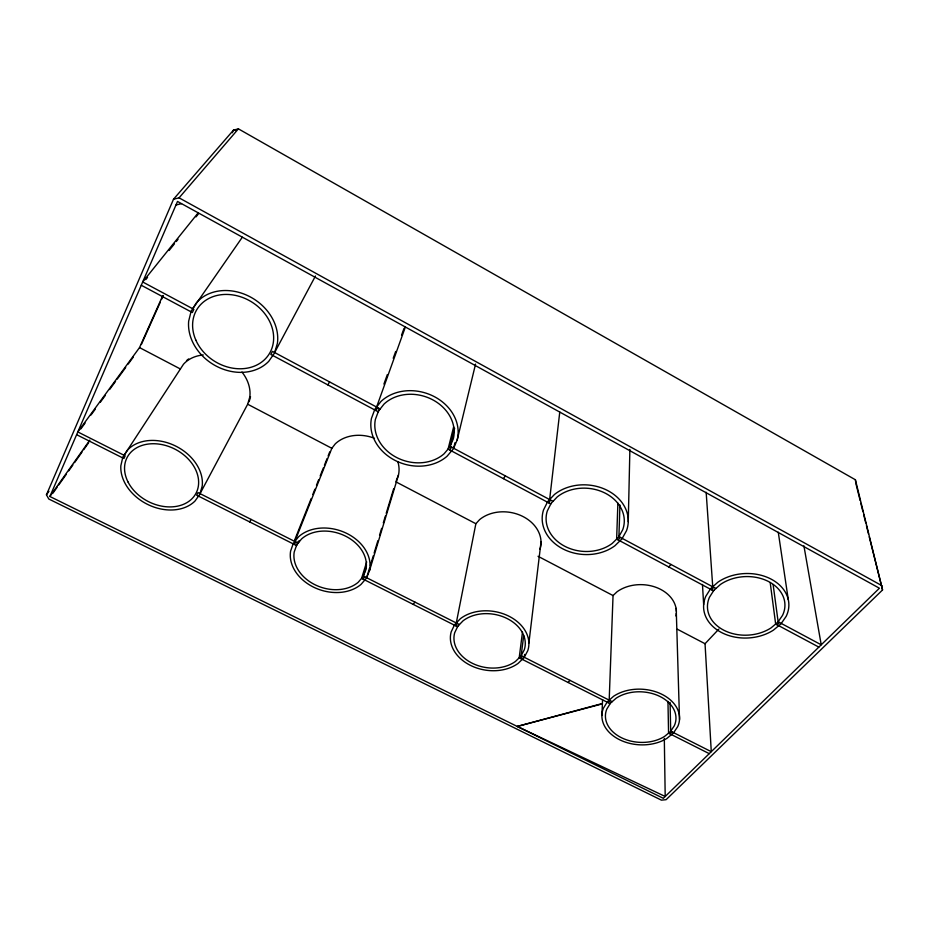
<?xml version="1.0" encoding="UTF-8"?>
<svg xmlns="http://www.w3.org/2000/svg" width="929" height="929" viewBox="0 0 929 929"><rect width="100%" height="100%" fill="white"/><g stroke="black" fill="none" stroke-linecap="round" stroke-linejoin="round"><path stroke-width="1.39" d="M628.259 521.75L629.885 449.392M619.945 504.993L618.911 536.625L715.922 588.498M617.89 503.123L616.635 539.11L713.53 590.856M609.192 700.152L613.047 595.559L617.1 591.727A34.988 26.732 2.4 0 1 657.465 587.906A34.988 26.732 2.4 0 1 675.987 616.008M601.899 715.481L602.573 699.642M549.631 499.57L559.769 412.011M528.891 643.065L541.026 541.99M524.258 657.279L524.606 654.411M523.677 635.68L521.146 655.711L612.188 701.662M522.493 632.057L519.195 657.825L610.132 703.671M456.278 622.964L475.869 523.724L479.631 519.59A35.499 28.311 9.3 0 1 522.458 516.269A35.499 28.311 9.3 0 1 539.946 549.318M457.207 439.881A44.244 37.09 17 0 0 433.576 396.253A44.244 37.09 17 0 0 380.948 401.491L374.817 409.329L371.437 418.445A44.244 37.09 17 0 0 395.533 460.645A44.244 37.09 17 0 0 447.046 456.255L453.422 448.777L457.207 439.881L475.555 364.098M453.642 448.254L455.001 442.692M454.618 428.339L450.124 446.373L552.999 501.381M453.642 426.852L448.068 449.102L550.804 503.959M200.06 493.647L247.671 404.22L249.808 396.973A38.159 30.576 29.3 0 0 241.958 372.041M369.51 570.627A40.725 31.226 18.2 0 0 346.157 533.118A40.725 31.226 18.2 0 0 298.557 536.799L293.297 543.395L290.603 551.106A40.725 31.226 18.2 0 0 314.269 587.488A40.725 31.226 18.2 0 0 360.963 584.457L366.444 578.152L369.51 570.627L398.483 475.033A36.475 29.658 19.1 0 0 397.902 461.864M366.63 577.722L369.545 568.118M370.381 565.378L373.295 555.786M374.132 553.045L377.871 540.713M379.543 535.232L381.622 528.38M383.294 522.899L385.372 516.048M386.209 513.307L393.699 488.642M366.293 566.481L363.344 576.061L459.437 624.567M366.676 561.917L361.59 578.361L457.567 626.75M379.183 409.074L378.219 411.791L270.827 354.448L272.452 351.371L380.17 408.969M383.921 384.072L387.347 374.573M393.222 358.28L395.673 351.487M401.549 335.195L403.999 328.401M376.593 407.053L405.323 327.124M299.208 540.492L298.163 543.163L198.028 492.614L196.669 495.203L296.502 545.544L298.07 541.537M294.83 541.479L331.839 448.301L335.276 443.853A36.475 29.658 19.1 0 1 374.445 438.267M294.737 539.842L311.18 498.536M312.771 494.53L314.885 489.2M316.475 485.205L318.601 479.875M320.191 475.869L323.373 467.879M324.43 465.208L327.089 458.543M328.146 455.884L329.737 451.889M396.23 480.665L398.483 475.033M46.45 494.797L173.514 199.224L233.469 130.141L238.405 128.852L855.388 479.759L882.55 589.95L666.105 799.683L661.425 800.148L48.796 499.012L46.45 494.797L48.958 491.29M49.887 496.492L177.52 201.442L879.415 588.22L663.318 798.313L49.887 496.492L89.834 440.125M232.296 132.777L233.469 130.141L235.745 130.501M76.631 434.679L123.905 458.52L125.16 455.837L77.815 431.939L139.524 347.585L162.61 295.979M141.347 344.508L160.322 302.122M161.507 299.475L163.283 295.503M274.636 352.532L315.465 275.971M249.657 521.924L251.097 519.404M327.867 384.908L329.574 381.912M294.319 544.44L295.828 541.979M375.885 410.548L377.662 407.622M124.103 455.303L183.512 364.203A38.159 30.576 29.3 0 1 203.277 354.959M363.111 579.127L364.714 576.746M449.706 449.973L451.587 447.151M192.709 308.73L242.318 237.22M52.953 493.148L57.11 487.272M58.771 484.926L66.249 474.359M68.734 470.84L72.892 464.976M74.552 462.63L82.031 452.063M83.691 449.717L88.673 442.668M413.231 604.396L414.891 602.085M503.39 478.644L505.353 475.903M80.858 428.896L85.085 423.101M91.007 414.996L95.234 409.213M100.309 402.257L105.383 395.313M109.61 389.53L115.533 381.424M117.228 379.102L125.682 367.524M128.214 364.052L133.288 357.108M455.512 625.705L457.219 623.44M548.609 502.786L550.63 500.116M145.748 279.652L147.548 277.411M169.09 250.516L174.478 243.793M176.266 241.54L178.066 239.299M196.019 216.887L198.701 213.531M198.26 212.741L142.683 281.975L193.847 309.334L192.349 312.527L141.266 285.249M520.635 658.545L522.435 656.362M618.168 539.935L620.293 537.357M173.514 199.224L179.076 197.842L238.405 128.852M568.118 682.49L569.976 680.353M668.787 566.969L670.982 564.46M608.181 702.684L610.086 700.605M711.451 589.752L713.693 587.302M670.076 702.37L670.692 731.193L711.277 751.677L705.041 643.727L718.86 629.107M669.937 733.829L671.922 731.808M777.108 624.822L779.431 622.453M664.316 738.439L665.199 796.478L517.232 726.443L602.201 703.543M517.232 726.443L602.236 703.903M175.976 205.019L181.527 203.648M709.257 753.651L668.566 733.132L667.963 701.418M139.524 347.585L180.423 369.01M247.671 404.22L331.839 448.301M395.789 481.791L475.869 523.724M538.03 556.274L613.047 595.559M677.369 629.247L705.041 643.727M818.844 647.107L775.657 624.044L770.187 582.541M179.076 197.842L881.993 585.711M855.934 483.73L860.138 500.499M860.835 503.297L862.936 511.682M863.633 514.48L865.735 522.864M866.443 525.663L868.545 534.047M869.242 536.834L882.55 589.95M803.91 545.811L821.224 644.796L778.13 621.756L773.125 584.585M778.27 532.212L788.28 599.623M855.388 479.759L855.748 482.406M706.156 492.242L712.74 586.791M702.463 584.457L703.659 604.686M676.347 613.233L679.517 719.522M186.497 360.661A38.066 30.529 29.4 0 1 188.668 358.919M250.505 396.625A38.066 30.529 29.4 0 1 248.984 401.769M676.266 608.39A34.919 26.697 2.4 0 1 676.289 611.201M122.767 457.393L120.84 465.754A42.746 32.364 27.2 0 0 148.385 504.784A42.746 32.364 27.2 0 0 195.055 500.986L199.921 494.123L202.232 485.948A42.746 32.364 27.2 0 0 174.907 445.688A42.746 32.364 27.2 0 0 127.378 450.217L122.767 457.393M191.142 311.227L188.668 321.155A46.717 38.507 31.6 0 0 217.27 366.653A46.717 38.507 31.6 0 0 268.783 361.288L274.461 353.101L277.388 343.416A46.717 38.507 31.6 0 0 249.123 296.316A46.717 38.507 31.6 0 0 196.53 302.633L191.142 311.227M296.688 544.998L294.214 552A36.997 28.358 18.2 0 0 315.709 585.096A36.997 28.358 18.2 0 0 358.164 582.32L363.134 576.584L365.898 569.732A36.997 28.358 18.2 0 0 344.682 535.708A36.997 28.358 18.2 0 0 301.472 539.029L296.688 544.998M378.451 411.164L375.374 419.432A40.191 33.688 17 0 0 397.24 457.823A40.191 33.688 17 0 0 444.074 453.793L449.868 446.988L453.294 438.906A40.191 33.688 17 0 0 431.799 399.331A40.191 33.688 17 0 0 384.037 404.057L378.451 411.164M454.583 624.729L451.192 631.848A39.517 29.647 9.7 0 0 471.363 665.826A39.517 29.647 9.7 0 0 518.022 663.469L524.037 657.686L527.753 650.73A39.517 29.647 9.7 0 0 508.012 615.753A39.517 29.647 9.7 0 0 460.412 618.679L454.583 624.729M457.8 626.251L454.699 632.719A35.894 26.929 9.7 0 0 473.012 663.62A35.894 26.929 9.7 0 0 515.432 661.46L520.89 656.188L524.258 649.859A35.894 26.929 9.7 0 0 506.293 618.133A35.894 26.929 9.7 0 0 463.106 620.769L457.8 626.251M547.657 501.66L543.488 510.021A43.094 34.826 4.5 0 0 563.555 549.236A43.094 34.826 4.5 0 0 614.975 545.706L621.966 538.866L626.506 530.703A43.094 34.826 4.5 0 0 607.009 490.222A43.094 34.826 4.5 0 0 554.439 494.495L547.657 501.66M551.094 503.379L547.297 510.973A39.146 31.632 4.5 0 0 565.494 546.635A39.146 31.632 4.5 0 0 612.257 543.407L618.598 537.183L622.709 529.762A39.146 31.632 4.5 0 0 604.976 493.044A39.146 31.632 4.5 0 0 557.272 496.887L551.094 503.379M607.357 701.767L603.339 708.339A38.867 27.824 3.5 0 0 620.34 740.099A38.867 27.824 3.5 0 0 666.906 738.369L673.397 733.051L677.705 726.629A38.867 27.824 3.5 0 0 661.204 693.963A38.867 27.824 3.5 0 0 613.686 696.204L607.357 701.767M610.411 703.218L606.753 709.187A35.314 25.269 3.5 0 0 622.163 738.067A35.314 25.269 3.5 0 0 664.502 736.476L670.401 731.634L674.303 725.793A35.314 25.269 3.5 0 0 659.3 696.158A35.314 25.269 3.5 0 0 616.171 698.178L610.411 703.218M710.604 588.696L705.738 596.395A42.664 32.26 -2.5 0 0 722.181 632.87A42.664 32.26 -2.5 0 0 773.439 630.129L780.964 623.87L786.166 616.357A42.664 32.26 -2.5 0 0 770.385 578.744A42.664 32.26 -2.5 0 0 717.954 582.146L710.604 588.696M713.867 590.321L709.431 597.312A38.751 29.298 -2.5 0 0 724.341 630.489A38.751 29.298 -2.5 0 0 770.954 627.969L777.77 622.279L782.497 615.451A38.751 29.298 -2.5 0 0 768.132 581.322A38.751 29.298 -2.5 0 0 720.544 584.387L713.867 590.321M128.051 482.035A38.832 29.403 27.2 0 0 192.013 498.699A38.832 29.403 27.2 0 0 164.7 445.223A38.832 29.403 27.2 0 0 128.051 482.035M195.856 340.142A42.432 34.977 31.6 0 0 265.543 358.664A42.432 34.977 31.6 0 0 237.952 295.991A42.432 34.977 31.6 0 0 195.856 340.142"/></g></svg>
